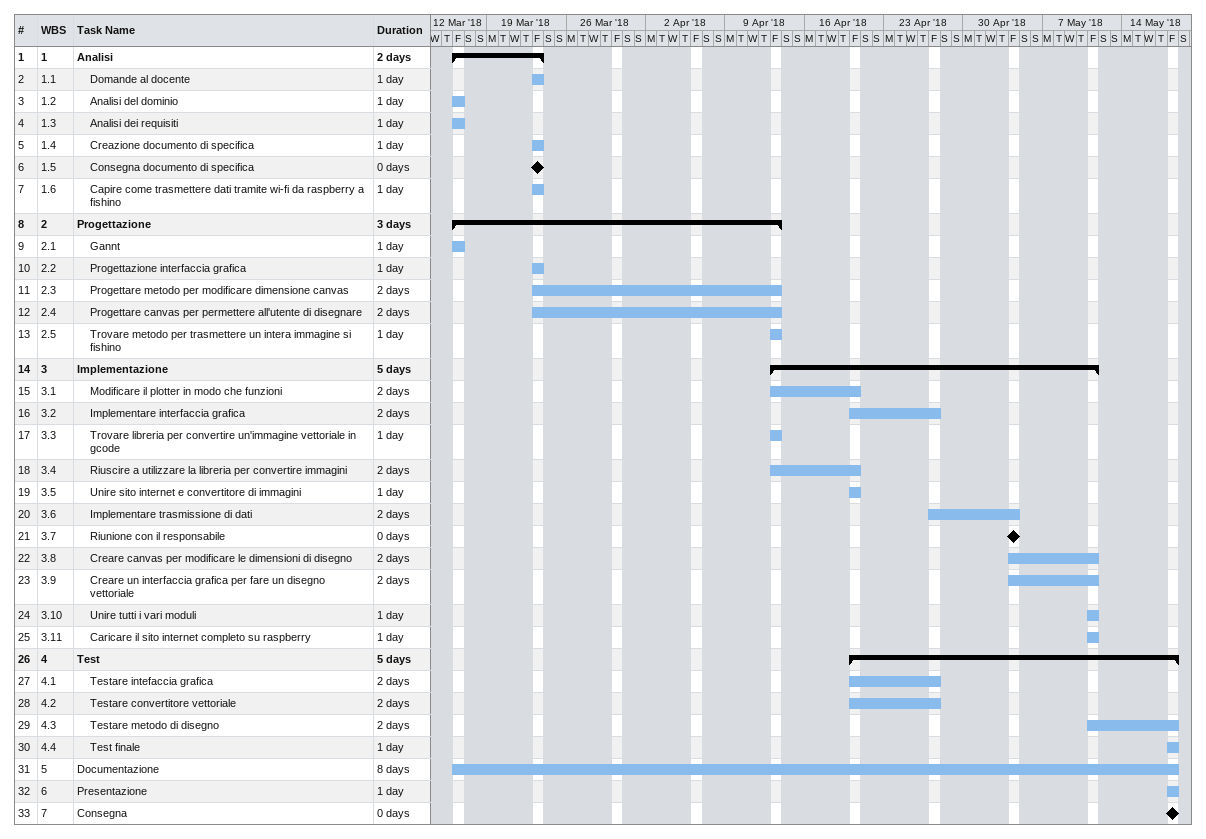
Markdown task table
| ID | WBS | Task | Duration | Start | Finish |
|---|---|---|---|---|---|
| 1 | 1 | **Analisi** | 2d | 2018-03-16 | 2018-03-23 |
| 2 | 1.1 | Domande al docente | 1d | 2018-03-23 | 2018-03-23 |
| 3 | 1.2 | Analisi del dominio | 1d | 2018-03-16 | 2018-03-16 |
| 4 | 1.3 | Analisi dei requisiti | 1d | 2018-03-16 | 2018-03-16 |
| 5 | 1.4 | Creazione documento di specifica | 1d | 2018-03-23 | 2018-03-23 |
| 6 | 1.5 | Consegna documento di specifica | 0d | 2018-03-23 | 2018-03-23 |
| 7 | 1.6 | Capire come trasmettere dati tramite wi-fi da raspberry a fishino | 1d | 2018-03-23 | 2018-03-23 |
| 8 | 2 | **Progettazione** | 3d | 2018-03-16 | 2018-04-13 |
| 9 | 2.1 | Gannt | 1d | 2018-03-16 | 2018-03-16 |
| 10 | 2.2 | Progettazione interfaccia grafica | 1d | 2018-03-23 | 2018-03-23 |
| 11 | 2.3 | Progettare metodo per modificare dimensione canvas | 2d | 2018-03-23 | 2018-04-13 |
| 12 | 2.4 | Progettare canvas per permettere all'utente di disegnare | 2d | 2018-03-23 | 2018-04-13 |
| 13 | 2.5 | Trovare metodo per trasmettere un intera immagine si fishino | 1d | 2018-04-13 | 2018-04-13 |
| 14 | 3 | **Implementazione** | 5d | 2018-04-13 | 2018-05-11 |
| 15 | 3.1 | Modificare il plotter in modo che funzioni | 2d | 2018-04-13 | 2018-04-20 |
| 16 | 3.2 | Implementare interfaccia grafica | 2d | 2018-04-20 | 2018-04-27 |
| 17 | 3.3 | Trovare libreria per convertire un'immagine vettoriale in gcode | 1d | 2018-04-13 | 2018-04-13 |
| 18 | 3.4 | Riuscire a utilizzare la libreria per convertire immagini | 2d | 2018-04-13 | 2018-04-20 |
| 19 | 3.5 | Unire sito internet e convertitore di immagini | 1d | 2018-04-20 | 2018-04-20 |
| 20 | 3.6 | Implementare trasmissione di dati | 2d | 2018-04-27 | 2018-05-04 |
| 21 | 3.7 | Riunione con il responsabile | 0d | 2018-05-04 | 2018-05-04 |
| 22 | 3.8 | Creare canvas per modificare le dimensioni di disegno | 2d | 2018-05-04 | 2018-05-11 |
| 23 | 3.9 | Creare un interfaccia grafica per fare un disegno vettoriale | 2d | 2018-05-04 | 2018-05-11 |
| 24 | 3.10 | Unire tutti i vari moduli | 1d | 2018-05-11 | 2018-05-11 |
| 25 | 3.11 | Caricare il sito internet completo su raspberry | 1d | 2018-05-11 | 2018-05-11 |
| 26 | 4 | **Test** | 5d | 2018-04-20 | 2018-05-18 |
| 27 | 4.1 | Testare intefaccia grafica | 2d | 2018-04-20 | 2018-04-27 |
| 28 | 4.2 | Testare convertitore vettoriale | 2d | 2018-04-20 | 2018-04-27 |
| 29 | 4.3 | Testare metodo di disegno | 2d | 2018-05-11 | 2018-05-18 |
| 30 | 4.4 | Test finale | 1d | 2018-05-18 | 2018-05-18 |
| 31 | 5 | Documentazione | 8d | 2018-03-16 | 2018-05-18 |
| 32 | 6 | Presentazione | 1d | 2018-05-18 | 2018-05-18 |
| 33 | 7 | Consegna | 0d | 2018-05-18 | 2018-05-18 |
